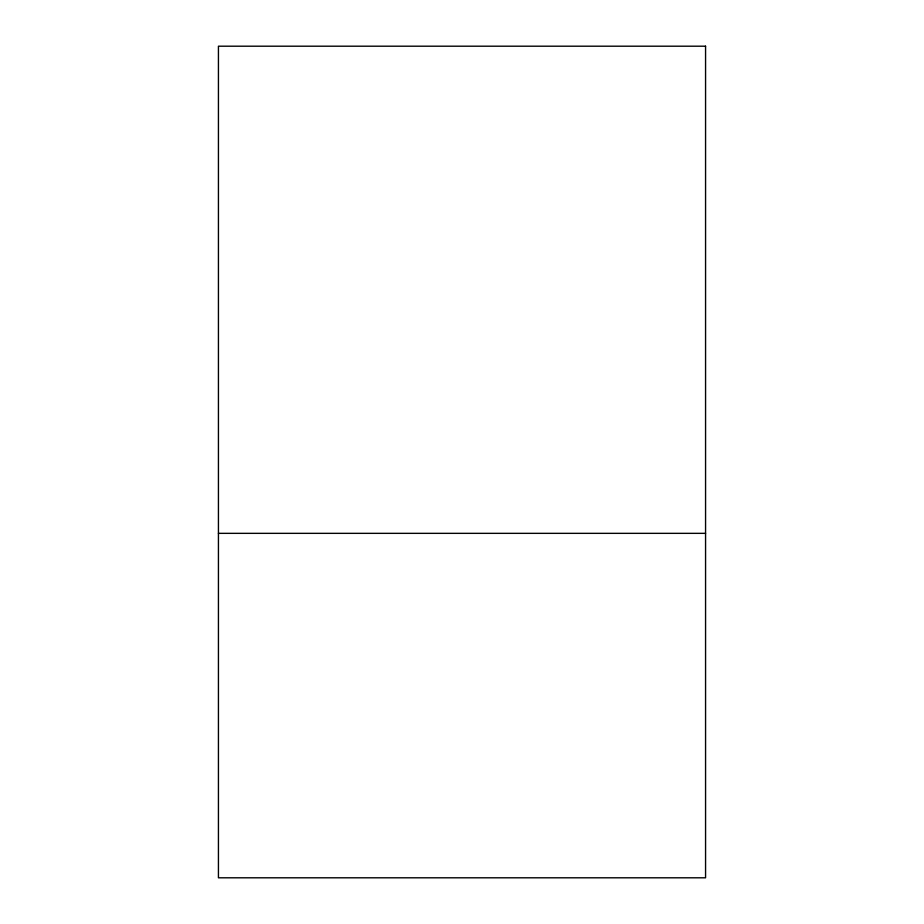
<?xml version="1.0" encoding="UTF-8"?>
<svg xmlns="http://www.w3.org/2000/svg" width="924" height="924" viewBox="0 0 924 924"><rect width="100%" height="100%" fill="white"/><g stroke="black" fill="none" stroke-linecap="round" stroke-linejoin="round"><path stroke-width="1.39" d="M218.434 533.344L705.566 533.344M705.566 46.2L218.434 46.2L218.434 877.8L705.566 877.8L705.566 46.2"/></g></svg>
